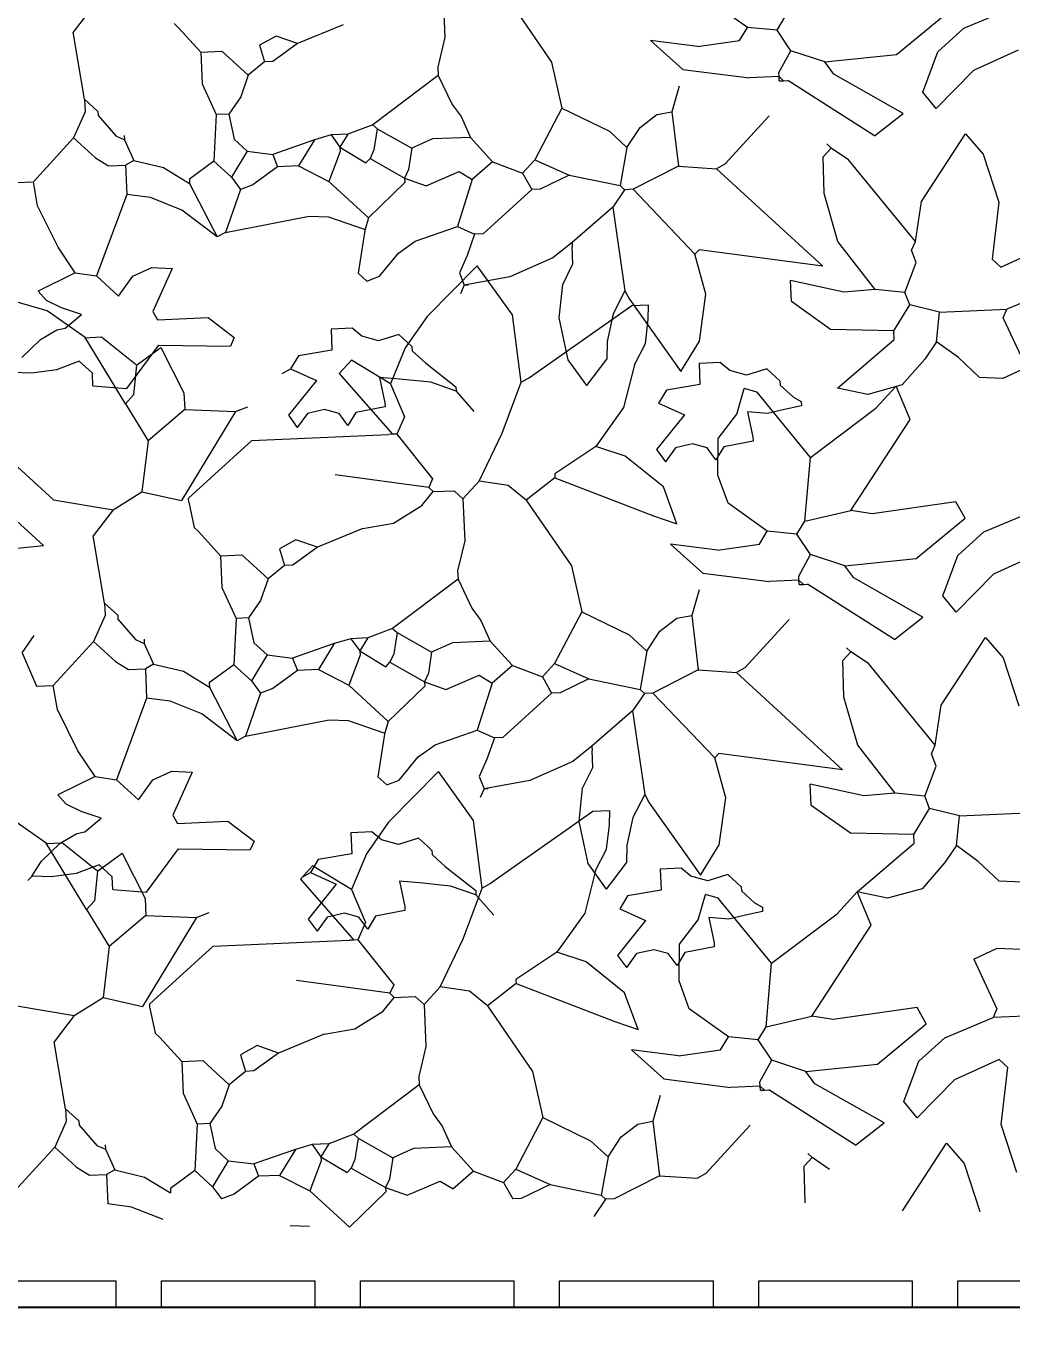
# Model space of a CAD drawing. Header units: centimetres. Extents: x 5667 to 17750, y 274 to 6203.
# Drawn here: x 13332.7 to 13407.2, y 1490.8 to 1589.5 of the extents above; entities that cross this region are included whole.
import ezdxf

# ---------------------------------------------------------------- set-up
doc = ezdxf.new("R2010")
doc.units = ezdxf.units.CM
doc.header["$MEASUREMENT"] = 0
doc.layers.get('0').update_dxf_attribs({"lineweight": 18})
for name, color, linetype, lineweight in [('A-FURN', 8, 'Continuous', 9), ('A-WALL-FULL', 7, 'Continuous', 20), ('G-ANNO-DIM', 3, 'Continuous', 9), ('G-HEDGE', 104, 'Continuous', 9)]:
    doc.layers.add(name, color=color, linetype=linetype, lineweight=lineweight)
doc.styles.add('ARIAL', font='arial.ttf')
doc.dimstyles.new('TICK_36', dxfattribs={"dimtxt": 10, "dimasz": 3.6, "dimexe": 1.8, "dimexo": 1.2, "dimgap": 1.8, "dimtad": 0, "dimdec": 0, "dimzin": 0, "dimdsep": 46, "dimtxsty": 'ARIAL', "dimblk": 'OBLIQUE', "dimcen": 1.8, "dimdle": 1.8, "dimclrd": 256, "dimclrt": 256, "dimadec": 0, "dimazin": 0, "dimtfac": 1, "dimtdec": 0, "dimtmove": 1, "dimatfit": 3, "dimldrblk": 'OPEN90', "dimfxl": 1, "dimtolj": 1, "dimtzin": 0, "dimarcsym": 0})

# ---------------------------------------------------------------- blocks, each defined once
blk = doc.blocks.new('_Oblique')
at = {"color": 0, "linetype": 'ByBlock', "lineweight": -2}
blk.add_line((-0.5, -0.5), (0.5, 0.5), dxfattribs=at)
blk = doc.blocks.new('*D104')
at = {"layer": 'Defpoints', "color": 0, "transparency": 16777216}
for p in [(13297.182, 1746.602), (13297.735, 1492.602), (13616.14, 1492.602)]:
    blk.add_point(p, dxfattribs=at)
at = {"layer": 'G-ANNO-DIM', "lineweight": -2, "transparency": 16777216}
for p, q in [((13616.14, 1748.402), (13616.14, 1632.514)), ((13616.14, 1490.802), (13616.14, 1606.69))]:
    blk.add_line(p, q, dxfattribs=at)
at = {"layer": 'G-ANNO-DIM', "color": 0, "lineweight": -2, "transparency": 16777216}
for p, q in [((13298.382, 1746.602), (13617.94, 1746.602)), ((13298.935, 1492.602), (13617.94, 1492.602))]:
    blk.add_line(p, q, dxfattribs=at)
at = {"layer": 'G-ANNO-DIM', "lineweight": -2, "transparency": 16777216, "xscale": 3.6, "yscale": 3.6, "zscale": 3.6}
for p, rotation in [((13616.14, 1746.602), 90), ((13616.14, 1492.602), 270)]:
    blk.add_blockref('_Oblique', p, dxfattribs=dict(at, rotation=rotation))
at = {"layer": 'G-ANNO-DIM', "transparency": 16777216, "insert": (13616.14, 1619.602), "char_height": 10, "attachment_point": 5, "rotation": 90, "style": 'ARIAL'}
blk.add_mtext('\\A1;254', dxfattribs=at)
blk = doc.blocks.new('_Open90')
at = {"color": 0, "linetype": 'ByBlock', "lineweight": -2}
for p, q in [((-0.5, 0.5), (0, 0)), ((0, 0), (-1, 0)), ((0, 0), (-0.5, -0.5))]:
    blk.add_line(p, q, dxfattribs=at)

msp = doc.modelspace()

# ---------------------------------------------------------------- linework, layer by layer
at = {"layer": 'A-FURN'}
for p, q in [((13327.852, 1494.602), (13339.488, 1494.602)), ((13339.488, 1492.602), (13339.488, 1494.602)), ((13342.911, 1492.602), (13342.911, 1494.602)), ((13342.911, 1494.602), (13354.546, 1494.602)), ((13354.546, 1492.602), (13354.546, 1494.602)), ((13357.969, 1492.602), (13357.969, 1494.602)), ((13357.969, 1494.602), (13369.605, 1494.602)), ((13369.605, 1492.602), (13369.605, 1494.602)), ((13373.028, 1492.602), (13373.028, 1494.602)), ((13373.028, 1494.602), (13384.664, 1494.602)), ((13384.664, 1492.602), (13384.664, 1494.602)), ((13388.087, 1492.602), (13388.087, 1494.602)), ((13388.087, 1494.602), (13399.722, 1494.602)), ((13399.722, 1492.602), (13399.722, 1494.602)), ((13403.145, 1492.602), (13403.145, 1494.602)), ((13403.145, 1494.602), (13414.781, 1494.602)), ((13327.852, 1492.602), (13339.488, 1492.602)), ((13342.911, 1492.602), (13354.546, 1492.602)), ((13357.969, 1492.602), (13369.605, 1492.602)), ((13373.028, 1492.602), (13384.664, 1492.602)), ((13388.087, 1492.602), (13399.722, 1492.602)), ((13403.145, 1492.602), (13414.781, 1492.602))]:
    msp.add_line(p, q, dxfattribs=at)
at = {"layer": 'A-WALL-FULL'}
msp.add_line((13652.735, 1492.602), (12632.735, 1492.602), dxfattribs=at)
at = {"layer": 'G-HEDGE'}
for p, q in [((13364.218, 1591.859), (13364.357, 1588.672)), ((13369.011, 1591.748), (13372.42, 1586.79)), ((13387.236, 1589.414), (13384.271, 1591.519)), ((13337.76, 1591.024), (13336.25, 1589.043)), ((13398.498, 1587.351), (13402.196, 1590.385)), ((13403.612, 1589.348), (13407.251, 1590.871)), ((13343.883, 1589.695), (13344.215, 1589.39)), ((13344.215, 1589.39), (13345.892, 1587.548)), ((13356.655, 1589.614), (13353.206, 1588.186)), ((13386.64, 1588.43), (13387.236, 1589.414)), ((13389.48, 1589.192), (13387.236, 1589.414)), ((13389.48, 1589.192), (13390.076, 1590.175)), ((13401.637, 1587.572), (13403.612, 1589.348)), ((13337.11, 1583.973), (13336.25, 1589.043)), ((13351.585, 1588.754), (13350.339, 1588.061)), ((13353.206, 1588.186), (13351.585, 1588.754)), ((13364.357, 1588.672), (13363.817, 1586.414)), ((13383.468, 1587.972), (13379.914, 1588.431)), ((13379.914, 1588.431), (13382.355, 1586.234)), ((13383.468, 1587.972), (13386.64, 1588.43)), ((13390.505, 1587.641), (13389.48, 1589.192)), ((13345.892, 1587.548), (13347.485, 1587.618)), ((13345.892, 1587.548), (13345.991, 1585.154)), ((13347.485, 1587.618), (13349.48, 1585.789)), ((13350.339, 1588.061), (13350.713, 1586.801)), ((13353.206, 1588.186), (13351.35, 1586.829)), ((13389.619, 1586.006), (13390.505, 1587.641)), ((13393.096, 1586.796), (13390.505, 1587.641)), ((13393.096, 1586.796), (13398.498, 1587.351)), ((13400.505, 1584.511), (13401.637, 1587.572)), ((13407.709, 1587.699), (13404.338, 1586.154)), ((13350.713, 1586.801), (13349.48, 1585.789)), ((13351.35, 1586.829), (13350.713, 1586.801)), ((13363.817, 1586.414), (13363.845, 1585.777)), ((13372.42, 1586.79), (13373.209, 1583.312)), ((13393.774, 1585.868), (13393.096, 1586.796)), ((13349.48, 1585.789), (13348.912, 1584.168)), ((13363.845, 1585.777), (13358.9, 1582.051)), ((13363.845, 1585.777), (13364.898, 1583.589)), ((13382.355, 1586.234), (13387.403, 1585.591)), ((13389.633, 1585.688), (13387.403, 1585.591)), ((13389.633, 1585.688), (13389.619, 1586.006)), ((13389.647, 1585.369), (13389.633, 1585.688)), ((13389.965, 1585.382), (13389.633, 1585.688)), ((13389.647, 1585.369), (13389.965, 1585.382)), ((13389.965, 1585.382), (13390.284, 1585.396)), ((13396.85, 1581.214), (13390.284, 1585.396)), ((13399.011, 1582.904), (13393.774, 1585.868)), ((13404.338, 1586.154), (13401.517, 1583.279)), ((13345.991, 1585.154), (13347.056, 1582.811)), ((13382.075, 1584.976), (13381.521, 1583.037)), ((13401.517, 1583.279), (13400.505, 1584.511)), ((13337.11, 1583.973), (13338.108, 1583.059)), ((13337.11, 1583.973), (13337.152, 1583.018)), ((13348.912, 1584.168), (13348.012, 1582.852)), ((13364.898, 1583.589), (13365.577, 1582.661)), ((13373.209, 1583.312), (13371.146, 1579.392)), ((13373.209, 1583.312), (13376.798, 1581.553)), ((13337.152, 1583.018), (13336.279, 1581.064)), ((13338.108, 1583.059), (13338.121, 1582.74)), ((13338.121, 1582.74), (13339.465, 1581.203)), ((13347.056, 1582.811), (13346.891, 1579.292)), ((13348.012, 1582.852), (13347.056, 1582.811)), ((13348.012, 1582.852), (13348.413, 1580.955)), ((13365.577, 1582.661), (13366.284, 1581.095)), ((13379.117, 1581.838), (13380.393, 1582.815)), ((13380.393, 1582.815), (13381.521, 1583.037)), ((13381.521, 1583.037), (13382.02, 1578.908)), ((13388.877, 1582.719), (13385.525, 1579.061)), ((13396.85, 1581.214), (13399.011, 1582.904)), ((13357.016, 1581.33), (13355.742, 1581.274)), ((13357.016, 1581.33), (13356.421, 1580.346)), ((13358.9, 1582.051), (13357.016, 1581.33)), ((13358.9, 1582.051), (13359.233, 1581.745)), ((13359.233, 1581.745), (13358.983, 1580.139)), ((13359.233, 1581.745), (13361.85, 1580.264)), ((13376.798, 1581.553), (13378.127, 1580.335)), ((13378.127, 1580.335), (13379.117, 1581.838)), ((13400.39, 1576.245), (13403.729, 1581.37)), ((13403.729, 1581.369), (13405.073, 1579.832)), ((13336.279, 1581.064), (13333.232, 1577.739)), ((13336.279, 1581.064), (13337.941, 1579.54)), ((13339.465, 1581.203), (13340.116, 1580.912)), ((13340.103, 1581.231), (13340.116, 1580.912)), ((13340.116, 1580.912), (13340.822, 1579.347)), ((13348.413, 1580.955), (13349.411, 1580.04)), ((13354.482, 1580.9), (13351.336, 1579.806)), ((13354.482, 1580.9), (13353.29, 1578.933)), ((13355.742, 1581.274), (13354.482, 1580.9)), ((13355.742, 1581.274), (13356.421, 1580.346)), ((13356.421, 1580.346), (13356.435, 1580.028)), ((13356.421, 1580.346), (13358.388, 1579.155)), ((13363.416, 1580.97), (13361.85, 1580.264)), ((13366.284, 1581.095), (13363.416, 1580.97)), ((13366.284, 1581.095), (13367.96, 1579.253)), ((13393.561, 1580.288), (13393.229, 1580.592)), ((13337.941, 1579.54), (13338.925, 1578.945)), ((13349.411, 1580.04), (13348.22, 1578.073)), ((13349.411, 1580.04), (13351.336, 1579.806)), ((13351.336, 1579.806), (13351.697, 1578.864)), ((13356.435, 1580.028), (13355.576, 1577.755)), ((13358.388, 1579.155), (13358.693, 1579.488)), ((13358.983, 1580.139), (13358.693, 1579.488)), ((13358.693, 1579.488), (13361.311, 1578.005)), ((13361.85, 1580.264), (13361.602, 1578.657)), ((13371.146, 1579.392), (13370.232, 1578.394)), ((13371.146, 1579.392), (13373.751, 1578.229)), ((13378.127, 1580.335), (13377.616, 1577.44)), ((13392.951, 1579.623), (13393.561, 1580.288)), ((13393.035, 1576.846), (13392.951, 1579.623)), ((13394.877, 1579.388), (13393.561, 1580.288)), ((13399.934, 1573.224), (13394.877, 1579.388)), ((13405.073, 1579.832), (13406.256, 1576.194)), ((13338.925, 1578.945), (13340.2, 1579)), ((13340.822, 1579.347), (13340.2, 1579)), ((13340.2, 1579), (13340.297, 1576.77)), ((13340.822, 1579.347), (13343.081, 1578.807)), ((13343.081, 1578.807), (13345.048, 1577.616)), ((13346.891, 1579.292), (13345.034, 1577.934)), ((13346.891, 1579.292), (13348.22, 1578.073)), ((13351.697, 1578.864), (13349.841, 1577.505)), ((13353.29, 1578.933), (13351.697, 1578.864)), ((13353.29, 1578.933), (13355.576, 1577.755)), ((13361.602, 1578.657), (13361.311, 1578.005)), ((13362.931, 1577.438), (13365.439, 1578.505)), ((13365.439, 1578.505), (13366.422, 1577.909)), ((13367.96, 1579.253), (13366.422, 1577.909)), ((13367.96, 1579.253), (13370.232, 1578.394)), ((13370.232, 1578.394), (13370.925, 1577.148)), ((13382.02, 1578.908), (13378.585, 1577.163)), ((13382.02, 1578.908), (13384.901, 1578.715)), ((13385.525, 1579.061), (13384.901, 1578.715)), ((13384.901, 1578.715), (13392.928, 1571.359)), ((13331.957, 1577.683), (13333.232, 1577.739)), ((13333.553, 1575.92), (13333.232, 1577.739)), ((13345.034, 1577.934), (13345.048, 1577.616)), ((13345.048, 1577.616), (13347.141, 1573.557)), ((13348.22, 1578.073), (13348.899, 1577.145)), ((13349.841, 1577.505), (13348.899, 1577.145)), ((13355.576, 1577.755), (13358.569, 1575.013)), ((13361.325, 1577.687), (13358.569, 1575.013)), ((13361.311, 1578.005), (13361.325, 1577.687)), ((13361.311, 1578.005), (13362.931, 1577.438)), ((13366.422, 1577.909), (13365.301, 1574.349)), ((13373.751, 1578.229), (13371.562, 1577.176)), ((13373.751, 1578.229), (13377.616, 1577.44)), ((13377.616, 1577.44), (13377.948, 1577.135)), ((13340.297, 1576.77), (13338.012, 1570.606)), ((13342.086, 1576.538), (13340.297, 1576.77)), ((13344.473, 1575.598), (13342.086, 1576.538)), ((13348.899, 1577.145), (13347.763, 1573.904)), ((13370.925, 1577.148), (13367.241, 1573.796)), ((13371.562, 1577.176), (13370.925, 1577.148)), ((13377.948, 1577.135), (13377.048, 1575.819)), ((13378.585, 1577.163), (13377.948, 1577.135)), ((13378.585, 1577.163), (13383.267, 1572.259)), ((13394.073, 1573.206), (13393.035, 1576.846)), ((13335.096, 1572.793), (13333.553, 1575.92)), ((13347.141, 1573.557), (13344.473, 1575.598)), ((13377.048, 1575.819), (13373.973, 1573.131)), ((13377.048, 1575.819), (13377.963, 1569.475)), ((13399.934, 1573.224), (13400.39, 1576.245)), ((13406.256, 1576.194), (13405.738, 1571.88)), ((13347.763, 1573.904), (13354.094, 1575.138)), ((13354.094, 1575.138), (13355.544, 1575.079)), ((13355.544, 1575.079), (13358.313, 1574.114)), ((13358.569, 1575.013), (13358.291, 1574.043)), ((13347.763, 1573.904), (13347.141, 1573.557)), ((13358.291, 1574.043), (13357.793, 1570.83)), ((13362.113, 1573.252), (13365.301, 1574.349)), ((13365.301, 1574.349), (13366.603, 1573.768)), ((13366.603, 1573.768), (13366.035, 1572.147)), ((13367.241, 1573.796), (13366.603, 1573.768)), ((13336.405, 1570.855), (13335.096, 1572.793)), ((13360.844, 1572.339), (13362.113, 1573.252)), ((13373.973, 1573.131), (13372.529, 1571.992)), ((13373.973, 1573.131), (13373.987, 1572.812)), ((13374.042, 1571.538), (13373.987, 1572.812)), ((13383.573, 1572.592), (13383.267, 1572.259)), ((13392.928, 1571.359), (13383.573, 1572.592)), ((13396.901, 1569.58), (13394.073, 1573.206)), ((13399.643, 1572.572), (13399.934, 1573.224)), ((13400.003, 1571.63), (13399.643, 1572.572)), ((13406.404, 1571.271), (13409.775, 1572.815)), ((13359.4, 1570.581), (13360.844, 1572.339)), ((13366.035, 1572.147), (13365.454, 1570.845)), ((13372.529, 1571.992), (13369.266, 1570.536)), ((13373.271, 1569.968), (13374.042, 1571.538)), ((13384.1, 1569.24), (13383.267, 1572.259)), ((13399.145, 1569.359), (13400.003, 1571.63)), ((13406.404, 1571.272), (13405.738, 1571.88)), ((13336.405, 1570.855), (13333.593, 1569.456)), ((13336.405, 1570.855), (13338.012, 1570.606)), ((13338.012, 1570.606), (13339.675, 1569.082)), ((13339.675, 1569.082), (13340.763, 1570.583)), ((13340.763, 1570.583), (13342.199, 1571.26)), ((13342.199, 1571.26), (13343.733, 1571.174)), ((13343.733, 1571.174), (13342.278, 1567.919)), ((13357.793, 1570.83), (13358.458, 1570.22)), ((13358.458, 1570.22), (13359.4, 1570.581)), ((13366.807, 1571.387), (13363.017, 1567.536)), ((13365.454, 1570.845), (13365.814, 1569.903)), ((13369.266, 1570.536), (13365.814, 1569.903)), ((13369.461, 1567.663), (13366.807, 1571.387)), ((13365.814, 1569.903), (13365.523, 1569.251)), ((13366.132, 1569.917), (13365.814, 1569.903)), ((13373, 1567.442), (13373.271, 1569.968)), ((13390.556, 1568.665), (13390.487, 1570.258)), ((13394.533, 1569.387), (13390.487, 1570.258)), ((13396.901, 1569.58), (13394.533, 1569.387)), ((13399.145, 1569.359), (13396.901, 1569.58)), ((13410.5, 1569.622), (13406.861, 1568.099)), ((13334.267, 1567.972), (13330.111, 1569.173)), ((13334.217, 1568.762), (13333.593, 1569.456)), ((13335.355, 1568.198), (13334.217, 1568.762)), ((13377.963, 1569.475), (13377.077, 1567.734)), ((13377.963, 1569.475), (13378.309, 1568.851)), ((13378.309, 1568.851), (13382.194, 1563.385)), ((13383.601, 1565.676), (13384.1, 1569.24)), ((13393.521, 1566.559), (13390.556, 1568.665)), ((13399.506, 1568.417), (13399.145, 1569.359)), ((13337.141, 1565.947), (13334.267, 1567.972)), ((13336.863, 1567.683), (13335.355, 1568.198)), ((13335.629, 1566.671), (13336.863, 1567.683)), ((13342.278, 1567.919), (13342.625, 1567.295)), ((13363.017, 1567.536), (13361.361, 1565.16)), ((13370.124, 1562.565), (13369.461, 1567.663)), ((13378.489, 1568.355), (13370.747, 1562.911)), ((13377.077, 1567.734), (13376.622, 1565.658)), ((13379.764, 1568.41), (13378.489, 1568.355)), ((13379.736, 1567.343), (13379.764, 1568.41)), ((13398.314, 1566.45), (13399.506, 1568.417)), ((13401.763, 1567.876), (13399.506, 1568.417)), ((13401.542, 1565.633), (13401.763, 1567.876)), ((13401.763, 1567.876), (13406.861, 1568.099)), ((13406.57, 1567.448), (13406.861, 1568.099)), ((13333.76, 1565.794), (13335.018, 1566.525)), ((13335.018, 1566.525), (13335.629, 1566.671)), ((13342.625, 1567.295), (13346.449, 1567.462)), ((13346.449, 1567.462), (13348.43, 1565.952)), ((13357.337, 1566.66), (13355.743, 1566.591)), ((13355.743, 1566.591), (13355.813, 1564.997)), ((13358.065, 1566.048), (13357.337, 1566.66)), ((13373.683, 1564.273), (13373, 1567.442)), ((13379.523, 1565.491), (13379.736, 1567.343)), ((13398.314, 1566.45), (13393.521, 1566.559)), ((13408.33, 1563.694), (13406.57, 1567.448)), ((13332.353, 1564.443), (13333.76, 1565.794)), ((13338.373, 1565.968), (13337.099, 1565.913)), ((13340.189, 1560.94), (13337.141, 1565.947)), ((13341.02, 1563.849), (13338.373, 1565.968)), ((13348.43, 1565.952), (13348.138, 1565.302)), ((13359.334, 1565.704), (13358.065, 1566.048)), ((13360.869, 1566.176), (13359.334, 1565.704)), ((13361.534, 1565.566), (13360.869, 1566.176)), ((13361.534, 1565.566), (13361.867, 1565.261)), ((13376.622, 1565.658), (13376.592, 1564.307)), ((13382.194, 1563.385), (13383.601, 1565.676)), ((13394.035, 1562.113), (13398.342, 1565.812)), ((13398.342, 1565.812), (13398.314, 1566.45)), ((13401.542, 1565.633), (13400.642, 1564.317)), ((13403.19, 1564.428), (13401.542, 1565.633)), ((13340.298, 1562.087), (13342.709, 1565.384)), ((13341.02, 1563.849), (13342.876, 1565.207)), ((13342.709, 1565.384), (13348.138, 1565.302)), ((13342.876, 1565.207), (13344.622, 1561.772)), ((13353.278, 1564.568), (13352.682, 1563.584)), ((13355.813, 1564.997), (13353.278, 1564.568)), ((13361.361, 1565.16), (13360.233, 1562.452)), ((13361.867, 1565.261), (13361.881, 1564.943)), ((13361.881, 1564.943), (13362.878, 1564.029)), ((13378.684, 1563.895), (13379.523, 1565.491)), ((13336.696, 1564.164), (13334.973, 1563.513)), ((13337.694, 1563.25), (13336.696, 1564.164)), ((13341.02, 1563.849), (13340.799, 1561.605)), ((13352.059, 1563.237), (13352.682, 1563.584)), ((13352.682, 1563.584), (13354.636, 1562.712)), ((13357.283, 1564.239), (13356.368, 1563.241)), ((13360.233, 1562.452), (13357.283, 1564.239)), ((13362.878, 1564.029), (13365.191, 1562.215)), ((13375.082, 1562.326), (13373.683, 1564.273)), ((13375.082, 1562.326), (13376.592, 1564.307)), ((13378.684, 1563.895), (13377.868, 1560.667)), ((13385.168, 1564.063), (13383.575, 1563.993)), ((13383.575, 1563.993), (13383.644, 1562.4)), ((13385.896, 1563.451), (13385.168, 1564.063)), ((13388.701, 1563.578), (13387.165, 1563.106)), ((13389.365, 1562.968), (13388.701, 1563.578)), ((13400.642, 1564.317), (13398.943, 1562.361)), ((13404.782, 1562.923), (13403.19, 1564.428)), ((13408.33, 1563.694), (13406.545, 1562.846)), ((13333.108, 1563.247), (13331.626, 1563.304)), ((13334.973, 1563.513), (13333.108, 1563.247)), ((13337.735, 1562.294), (13337.694, 1563.25)), ((13354.636, 1562.712), (13352.517, 1560.066)), ((13356.368, 1563.241), (13360.4, 1558.629)), ((13359.415, 1562.92), (13359.817, 1561.023)), ((13360.933, 1562.803), (13359.415, 1562.92)), ((13363.288, 1562.563), (13360.933, 1562.803)), ((13370.747, 1562.911), (13370.124, 1562.565)), ((13387.165, 1563.106), (13385.896, 1563.451)), ((13389.365, 1562.968), (13389.698, 1562.664)), ((13389.698, 1562.664), (13389.712, 1562.346)), ((13406.545, 1562.846), (13404.782, 1562.923)), ((13337.735, 1562.294), (13340.298, 1562.087)), ((13340.799, 1561.605), (13340.189, 1560.94)), ((13344.622, 1561.772), (13344.678, 1560.497)), ((13360.233, 1562.452), (13361.3, 1559.945)), ((13365.205, 1561.895), (13363.288, 1562.563)), ((13365.191, 1562.215), (13365.205, 1561.895)), ((13365.205, 1561.895), (13366.549, 1560.358)), ((13368.678, 1558.722), (13370.124, 1562.565)), ((13381.11, 1561.97), (13380.514, 1560.987)), ((13383.644, 1562.4), (13381.11, 1561.97)), ((13386.437, 1560.146), (13386.991, 1562.085)), ((13387.96, 1561.809), (13386.991, 1562.085)), ((13392.006, 1556.877), (13387.96, 1561.809)), ((13389.712, 1562.346), (13390.71, 1561.431)), ((13396.337, 1561.634), (13394.035, 1562.113)), ((13398.943, 1562.361), (13396.337, 1561.634)), ((13396.951, 1560.604), (13398.474, 1562.267)), ((13399.541, 1559.76), (13398.474, 1562.267)), ((13340.189, 1560.94), (13341.907, 1558.142)), ((13348.515, 1560.345), (13349.457, 1560.706)), ((13359.83, 1560.703), (13357.614, 1560.288)), ((13359.817, 1561.023), (13359.83, 1560.703)), ((13377.868, 1560.667), (13375.763, 1557.702)), ((13380.514, 1560.987), (13382.467, 1560.114)), ((13391.325, 1560.793), (13390.029, 1560.51)), ((13390.71, 1561.431), (13391.311, 1561.112)), ((13391.311, 1561.112), (13391.325, 1560.793)), ((13392.006, 1556.877), (13396.951, 1560.604)), ((13344.678, 1560.497), (13341.907, 1558.142)), ((13348.515, 1560.345), (13344.436, 1553.611)), ((13344.678, 1560.497), (13348.515, 1560.345)), ((13352.517, 1560.066), (13353.195, 1559.138)), ((13353.957, 1560.214), (13353.195, 1559.138)), ((13355.253, 1560.499), (13353.957, 1560.214)), ((13356.356, 1560.204), (13355.253, 1560.499)), ((13357.019, 1559.304), (13356.356, 1560.204)), ((13357.614, 1560.288), (13357.019, 1559.304)), ((13361.3, 1559.945), (13360.718, 1558.643)), ((13382.467, 1560.114), (13380.348, 1557.468)), ((13385.025, 1558.315), (13386.437, 1560.146)), ((13387.246, 1560.323), (13387.648, 1558.425)), ((13388.764, 1560.205), (13387.246, 1560.323)), ((13390.029, 1560.51), (13388.764, 1560.205)), ((13395.054, 1552.861), (13399.541, 1559.76)), ((13360.4, 1558.629), (13360.082, 1558.615)), ((13360.718, 1558.643), (13360.4, 1558.629)), ((13360.718, 1558.643), (13363.42, 1555.249)), ((13366.939, 1555.083), (13368.678, 1558.722)), ((13341.907, 1558.142), (13341.437, 1554.29)), ((13344.969, 1553.807), (13349.759, 1558.165)), ((13349.759, 1558.165), (13360.082, 1558.615)), ((13375.763, 1557.702), (13372.66, 1555.652)), ((13377.989, 1556.979), (13375.763, 1557.702)), ((13383.084, 1557.901), (13381.788, 1557.616)), ((13384.188, 1557.606), (13383.084, 1557.901)), ((13385.446, 1557.69), (13384.85, 1556.707)), ((13384.999, 1555.55), (13385.025, 1558.315)), ((13387.662, 1558.106), (13385.446, 1557.69)), ((13387.648, 1558.425), (13387.662, 1558.106)), ((13331.435, 1556.727), (13334.76, 1553.68)), ((13380.876, 1554.647), (13377.989, 1556.979)), ((13380.348, 1557.468), (13381.027, 1556.54)), ((13381.788, 1557.616), (13381.027, 1556.54)), ((13384.85, 1556.707), (13384.188, 1557.606)), ((13391.578, 1552.07), (13392.006, 1556.877)), ((13363.13, 1554.598), (13356.064, 1555.567)), ((13363.42, 1555.249), (13363.13, 1554.598)), ((13366.939, 1555.083), (13365.72, 1553.754)), ((13369.145, 1554.75), (13366.939, 1555.083)), ((13370.513, 1553.643), (13369.145, 1554.75)), ((13372.674, 1555.334), (13370.513, 1553.643)), ((13372.66, 1555.652), (13372.674, 1555.334)), ((13372.674, 1555.334), (13380.14, 1552.467)), ((13385.773, 1553.414), (13384.999, 1555.55)), ((13333.989, 1550.215), (13329.999, 1553.851)), ((13339.262, 1552.919), (13341.437, 1554.29)), ((13341.437, 1554.29), (13344.436, 1553.611)), ((13344.983, 1553.487), (13344.969, 1553.807)), ((13362.614, 1553.237), (13363.462, 1554.293)), ((13363.13, 1554.598), (13363.462, 1554.293)), ((13363.462, 1554.293), (13365.055, 1554.363)), ((13365.055, 1554.363), (13365.72, 1553.754)), ((13365.72, 1553.754), (13365.859, 1550.567)), ((13381.897, 1551.852), (13380.876, 1554.647)), ((13334.76, 1553.68), (13339.262, 1552.919)), ((13339.262, 1552.919), (13337.752, 1550.938)), ((13344.983, 1553.487), (13345.385, 1551.59)), ((13360.473, 1551.915), (13362.614, 1553.237)), ((13370.513, 1553.643), (13373.922, 1548.684)), ((13388.738, 1551.309), (13385.773, 1553.414)), ((13391.578, 1552.07), (13395.054, 1552.861)), ((13396.661, 1552.612), (13395.054, 1552.861)), ((13403.006, 1553.526), (13396.661, 1552.612)), ((13403.698, 1552.28), (13403.006, 1553.526)), ((13405.114, 1551.243), (13408.753, 1552.766)), ((13358.157, 1551.509), (13360.473, 1551.915)), ((13380.14, 1552.467), (13381.897, 1551.852)), ((13390.982, 1551.087), (13391.578, 1552.07)), ((13400, 1549.246), (13403.698, 1552.28)), ((13338.612, 1545.868), (13337.752, 1550.938)), ((13345.385, 1551.59), (13345.717, 1551.285)), ((13345.717, 1551.285), (13347.394, 1549.443)), ((13358.157, 1551.509), (13354.708, 1550.081)), ((13388.142, 1550.325), (13388.738, 1551.309)), ((13390.982, 1551.087), (13388.738, 1551.309)), ((13392.007, 1549.536), (13390.982, 1551.087)), ((13403.139, 1549.467), (13405.114, 1551.243)), ((13326.618, 1549.485), (13333.989, 1550.215)), ((13353.087, 1550.649), (13351.841, 1549.956)), ((13351.841, 1549.956), (13352.215, 1548.696)), ((13354.708, 1550.081), (13352.852, 1548.723)), ((13354.708, 1550.081), (13353.087, 1550.649)), ((13365.859, 1550.567), (13365.319, 1548.309)), ((13384.97, 1549.867), (13381.416, 1550.326)), ((13381.416, 1550.326), (13383.857, 1548.129)), ((13384.97, 1549.867), (13388.142, 1550.325)), ((13347.394, 1549.443), (13348.987, 1549.513)), ((13347.394, 1549.443), (13347.493, 1547.049)), ((13348.987, 1549.513), (13350.982, 1547.684)), ((13391.121, 1547.901), (13392.007, 1549.536)), ((13394.598, 1548.691), (13392.007, 1549.536)), ((13394.598, 1548.691), (13400, 1549.246)), ((13402.007, 1546.406), (13403.139, 1549.467)), ((13409.211, 1549.594), (13405.84, 1548.049)), ((13352.215, 1548.696), (13350.982, 1547.684)), ((13352.852, 1548.723), (13352.215, 1548.696)), ((13365.319, 1548.309), (13365.347, 1547.672)), ((13373.922, 1548.684), (13374.711, 1545.207)), ((13383.857, 1548.129), (13388.905, 1547.485)), ((13391.135, 1547.583), (13391.121, 1547.901)), ((13395.276, 1547.763), (13394.598, 1548.691)), ((13405.84, 1548.049), (13403.019, 1545.174)), ((13347.493, 1547.049), (13348.558, 1544.706)), ((13350.982, 1547.684), (13350.414, 1546.063)), ((13365.347, 1547.672), (13360.402, 1543.946)), ((13365.347, 1547.672), (13366.4, 1545.484)), ((13383.577, 1546.871), (13383.023, 1544.932)), ((13391.135, 1547.583), (13388.905, 1547.485)), ((13391.148, 1547.263), (13391.135, 1547.583)), ((13391.467, 1547.277), (13391.135, 1547.583)), ((13391.148, 1547.263), (13391.467, 1547.277)), ((13391.467, 1547.277), (13391.786, 1547.291)), ((13398.352, 1543.109), (13391.786, 1547.291)), ((13400.513, 1544.799), (13395.276, 1547.763)), ((13338.612, 1545.868), (13339.609, 1544.954)), ((13338.612, 1545.868), (13338.654, 1544.913)), ((13350.414, 1546.063), (13349.514, 1544.747)), ((13403.019, 1545.174), (13402.007, 1546.406)), ((13338.654, 1544.913), (13337.781, 1542.959)), ((13339.609, 1544.954), (13339.623, 1544.635)), ((13366.4, 1545.484), (13367.078, 1544.556)), ((13374.711, 1545.207), (13372.648, 1541.287)), ((13374.711, 1545.207), (13378.299, 1543.448)), ((13381.895, 1544.71), (13383.023, 1544.932)), ((13383.023, 1544.932), (13383.522, 1540.803)), ((13339.623, 1544.635), (13340.967, 1543.098)), ((13348.558, 1544.706), (13348.392, 1541.187)), ((13349.514, 1544.747), (13348.558, 1544.706)), ((13349.514, 1544.747), (13349.915, 1542.85)), ((13360.402, 1543.946), (13358.518, 1543.225)), ((13360.402, 1543.946), (13360.735, 1543.64)), ((13367.078, 1544.556), (13367.785, 1542.99)), ((13380.619, 1543.733), (13381.895, 1544.71)), ((13390.379, 1544.614), (13387.027, 1540.956)), ((13398.352, 1543.109), (13400.513, 1544.799)), ((13332.392, 1542.086), (13333.293, 1543.401)), ((13337.781, 1542.959), (13334.733, 1539.634)), ((13337.781, 1542.959), (13339.443, 1541.435)), ((13340.967, 1543.098), (13341.618, 1542.807)), ((13341.604, 1543.126), (13341.618, 1542.807)), ((13349.915, 1542.85), (13350.913, 1541.935)), ((13357.244, 1543.169), (13355.983, 1542.795)), ((13358.518, 1543.225), (13357.244, 1543.169)), ((13357.244, 1543.169), (13357.923, 1542.241)), ((13358.518, 1543.225), (13357.923, 1542.241)), ((13360.735, 1543.64), (13360.485, 1542.034)), ((13360.735, 1543.64), (13363.352, 1542.159)), ((13364.918, 1542.865), (13363.352, 1542.159)), ((13367.785, 1542.99), (13364.918, 1542.865)), ((13367.785, 1542.99), (13369.462, 1541.148)), ((13378.299, 1543.448), (13379.629, 1542.23)), ((13379.629, 1542.23), (13380.619, 1543.733)), ((13401.892, 1538.14), (13405.23, 1543.264)), ((13405.231, 1543.264), (13406.575, 1541.727)), ((13332.392, 1542.086), (13333.459, 1539.578)), ((13341.618, 1542.807), (13342.324, 1541.242)), ((13350.913, 1541.935), (13349.722, 1539.968)), ((13350.913, 1541.935), (13352.838, 1541.701)), ((13355.983, 1542.795), (13352.838, 1541.701)), ((13355.983, 1542.795), (13354.792, 1540.828)), ((13357.937, 1541.923), (13357.078, 1539.65)), ((13357.923, 1542.241), (13357.937, 1541.923)), ((13357.923, 1542.241), (13359.89, 1541.05)), ((13360.485, 1542.034), (13360.194, 1541.382)), ((13363.352, 1542.159), (13363.104, 1540.552)), ((13379.629, 1542.23), (13379.118, 1539.335)), ((13394.453, 1541.518), (13395.063, 1542.183)), ((13395.063, 1542.183), (13394.731, 1542.487)), ((13396.379, 1541.283), (13395.063, 1542.183)), ((13339.443, 1541.435), (13340.427, 1540.84)), ((13340.427, 1540.84), (13341.702, 1540.895)), ((13342.324, 1541.242), (13341.702, 1540.895)), ((13341.702, 1540.895), (13341.799, 1538.665)), ((13342.324, 1541.242), (13344.583, 1540.702)), ((13348.392, 1541.187), (13346.536, 1539.829)), ((13348.392, 1541.187), (13349.722, 1539.968)), ((13352.838, 1541.701), (13353.199, 1540.759)), ((13359.89, 1541.05), (13360.194, 1541.382)), ((13360.194, 1541.382), (13362.813, 1539.9)), ((13369.462, 1541.148), (13367.924, 1539.804)), ((13369.462, 1541.148), (13371.734, 1540.289)), ((13372.648, 1541.287), (13371.734, 1540.289)), ((13372.648, 1541.287), (13375.253, 1540.124)), ((13387.027, 1540.956), (13386.403, 1540.61)), ((13394.537, 1538.741), (13394.453, 1541.518)), ((13401.436, 1535.119), (13396.379, 1541.283)), ((13406.575, 1541.727), (13407.758, 1538.089)), ((13344.583, 1540.702), (13346.55, 1539.511)), ((13349.722, 1539.968), (13350.401, 1539.04)), ((13353.199, 1540.759), (13351.343, 1539.4)), ((13354.792, 1540.828), (13353.199, 1540.759)), ((13354.792, 1540.828), (13357.078, 1539.65)), ((13363.104, 1540.552), (13362.813, 1539.9)), ((13362.813, 1539.9), (13362.827, 1539.582)), ((13362.813, 1539.9), (13364.433, 1539.333)), ((13364.433, 1539.333), (13366.941, 1540.4)), ((13366.941, 1540.4), (13367.924, 1539.804)), ((13371.734, 1540.289), (13372.427, 1539.043)), ((13375.253, 1540.124), (13373.063, 1539.071)), ((13375.253, 1540.124), (13379.118, 1539.335)), ((13383.522, 1540.803), (13380.087, 1539.058)), ((13383.522, 1540.803), (13386.403, 1540.61)), ((13386.403, 1540.61), (13394.43, 1533.253)), ((13333.459, 1539.578), (13334.733, 1539.634)), ((13335.055, 1537.815), (13334.733, 1539.634)), ((13346.536, 1539.829), (13346.55, 1539.511)), ((13346.55, 1539.511), (13348.642, 1535.452)), ((13350.401, 1539.04), (13349.265, 1535.799)), ((13351.343, 1539.4), (13350.401, 1539.04)), ((13357.078, 1539.65), (13360.071, 1536.908)), ((13362.827, 1539.582), (13360.071, 1536.908)), ((13367.924, 1539.804), (13366.803, 1536.244)), ((13372.427, 1539.043), (13368.742, 1535.69)), ((13373.063, 1539.071), (13372.427, 1539.043)), ((13379.45, 1539.03), (13378.549, 1537.713)), ((13379.118, 1539.335), (13379.45, 1539.03)), ((13380.087, 1539.058), (13379.45, 1539.03)), ((13380.087, 1539.058), (13384.769, 1534.154)), ((13341.799, 1538.665), (13339.514, 1532.501)), ((13343.588, 1538.433), (13341.799, 1538.665)), ((13345.974, 1537.493), (13343.588, 1538.433)), ((13395.575, 1535.101), (13394.537, 1538.741)), ((13401.436, 1535.119), (13401.892, 1538.14)), ((13336.598, 1534.688), (13335.055, 1537.815)), ((13348.642, 1535.452), (13345.974, 1537.493)), ((13349.265, 1535.799), (13355.596, 1537.033)), ((13355.596, 1537.033), (13357.046, 1536.974)), ((13357.046, 1536.974), (13359.815, 1536.009)), ((13360.071, 1536.908), (13359.793, 1535.938)), ((13378.549, 1537.713), (13375.475, 1535.026)), ((13378.549, 1537.713), (13379.465, 1531.37)), ((13359.793, 1535.938), (13359.295, 1532.725)), ((13363.615, 1535.147), (13366.803, 1536.244)), ((13366.803, 1536.244), (13368.105, 1535.663)), ((13349.265, 1535.799), (13348.642, 1535.452)), ((13362.346, 1534.234), (13363.615, 1535.147)), ((13368.105, 1535.663), (13367.537, 1534.042)), ((13368.742, 1535.69), (13368.105, 1535.663)), ((13375.475, 1535.026), (13374.031, 1533.887)), ((13375.475, 1535.026), (13375.489, 1534.707)), ((13398.402, 1531.475), (13395.575, 1535.101)), ((13401.145, 1534.467), (13401.436, 1535.119)), ((13337.906, 1532.75), (13336.598, 1534.688)), ((13360.902, 1532.476), (13362.346, 1534.234)), ((13367.537, 1534.042), (13366.956, 1532.74)), ((13375.544, 1533.433), (13375.489, 1534.707)), ((13385.075, 1534.487), (13384.769, 1534.154)), ((13385.602, 1531.135), (13384.769, 1534.154)), ((13394.43, 1533.253), (13385.075, 1534.487)), ((13401.505, 1533.525), (13401.145, 1534.467)), ((13342.265, 1532.478), (13343.701, 1533.155)), ((13343.701, 1533.155), (13345.235, 1533.069)), ((13345.235, 1533.069), (13343.78, 1529.814)), ((13363.869, 1533.128), (13360.079, 1529.277)), ((13366.523, 1529.405), (13363.869, 1533.128)), ((13374.031, 1533.887), (13370.768, 1532.431)), ((13374.773, 1531.863), (13375.544, 1533.433)), ((13400.647, 1531.254), (13401.505, 1533.525)), ((13337.906, 1532.75), (13335.095, 1531.351)), ((13337.906, 1532.75), (13339.514, 1532.501)), ((13339.514, 1532.501), (13341.176, 1530.977)), ((13341.176, 1530.977), (13342.265, 1532.478)), ((13359.295, 1532.725), (13359.96, 1532.115)), ((13359.96, 1532.115), (13360.902, 1532.476)), ((13366.956, 1532.74), (13367.316, 1531.798)), ((13370.768, 1532.431), (13367.316, 1531.798)), ((13392.058, 1530.56), (13391.989, 1532.153)), ((13396.035, 1531.282), (13391.989, 1532.153)), ((13335.718, 1530.657), (13335.095, 1531.351)), ((13367.316, 1531.798), (13367.025, 1531.146)), ((13367.634, 1531.812), (13367.316, 1531.798)), ((13374.502, 1529.337), (13374.773, 1531.863)), ((13379.465, 1531.37), (13378.579, 1529.629)), ((13379.465, 1531.37), (13379.811, 1530.746)), ((13385.103, 1527.571), (13385.602, 1531.135)), ((13398.403, 1531.475), (13396.035, 1531.282)), ((13400.647, 1531.254), (13398.403, 1531.475)), ((13401.008, 1530.312), (13400.647, 1531.254)), ((13336.857, 1530.093), (13335.718, 1530.657)), ((13338.365, 1529.578), (13336.857, 1530.093)), ((13375.552, 1530.096), (13367.81, 1524.652)), ((13376.827, 1530.152), (13375.552, 1530.096)), ((13376.798, 1529.085), (13376.827, 1530.152)), ((13379.811, 1530.746), (13383.696, 1525.28)), ((13395.023, 1528.454), (13392.058, 1530.56)), ((13399.816, 1528.344), (13401.008, 1530.312)), ((13403.265, 1529.771), (13401.008, 1530.312)), ((13334.203, 1527.688), (13331.33, 1529.713)), ((13337.131, 1528.566), (13338.365, 1529.578)), ((13343.78, 1529.814), (13344.127, 1529.19)), ((13344.127, 1529.19), (13347.951, 1529.357)), ((13347.951, 1529.357), (13349.932, 1527.847)), ((13360.079, 1529.277), (13358.424, 1526.901)), ((13367.186, 1524.306), (13366.523, 1529.405)), ((13375.185, 1526.168), (13374.502, 1529.337)), ((13376.586, 1527.233), (13376.798, 1529.085)), ((13378.579, 1529.629), (13378.124, 1527.553)), ((13403.044, 1527.528), (13403.265, 1529.771)), ((13403.265, 1529.771), (13408.363, 1529.994)), ((13335.262, 1527.689), (13336.52, 1528.42)), ((13336.52, 1528.42), (13337.131, 1528.566)), ((13358.838, 1528.555), (13357.245, 1528.486)), ((13357.245, 1528.486), (13357.315, 1526.892)), ((13359.567, 1527.943), (13358.838, 1528.555)), ((13362.371, 1528.071), (13360.836, 1527.599)), ((13363.036, 1527.461), (13362.371, 1528.071)), ((13399.816, 1528.344), (13395.023, 1528.454)), ((13399.844, 1527.707), (13399.816, 1528.344)), ((13333.855, 1526.338), (13335.262, 1527.689)), ((13335.436, 1527.71), (13334.162, 1527.654)), ((13337.251, 1522.681), (13334.203, 1527.688)), ((13338.082, 1525.59), (13335.436, 1527.71)), ((13341.8, 1523.982), (13344.211, 1527.279)), ((13344.211, 1527.279), (13349.64, 1527.197)), ((13349.932, 1527.847), (13349.64, 1527.197)), ((13360.836, 1527.599), (13359.567, 1527.943)), ((13363.036, 1527.461), (13363.369, 1527.156)), ((13363.369, 1527.156), (13363.383, 1526.838)), ((13375.747, 1525.637), (13376.586, 1527.233)), ((13378.124, 1527.553), (13378.094, 1526.202)), ((13383.696, 1525.28), (13385.103, 1527.571)), ((13395.537, 1524.008), (13399.844, 1527.707)), ((13403.044, 1527.528), (13402.144, 1526.212)), ((13404.692, 1526.323), (13403.044, 1527.528)), ((13333.128, 1525.199), (13333.855, 1526.338)), ((13338.198, 1526.059), (13336.475, 1525.408)), ((13338.082, 1525.59), (13339.938, 1526.948)), ((13339.196, 1525.145), (13338.198, 1526.059)), ((13339.938, 1526.948), (13341.684, 1523.513)), ((13354.78, 1526.463), (13354.184, 1525.479)), ((13357.315, 1526.892), (13354.78, 1526.463)), ((13358.424, 1526.901), (13357.296, 1524.193)), ((13363.383, 1526.838), (13364.38, 1525.924)), ((13376.584, 1524.221), (13375.185, 1526.168)), ((13376.584, 1524.221), (13378.094, 1526.202)), ((13402.144, 1526.212), (13400.445, 1524.256)), ((13406.284, 1524.818), (13404.692, 1526.323)), ((13333.129, 1525.199), (13332.824, 1524.867)), ((13334.61, 1525.142), (13333.128, 1525.199)), ((13336.475, 1525.408), (13334.61, 1525.142)), ((13338.082, 1525.59), (13337.861, 1523.346)), ((13339.237, 1524.189), (13339.196, 1525.145)), ((13354.345, 1525.98), (13353.431, 1524.983)), ((13353.561, 1525.132), (13354.184, 1525.479)), ((13354.184, 1525.479), (13356.138, 1524.607)), ((13357.296, 1524.193), (13354.345, 1525.98)), ((13364.38, 1525.924), (13366.693, 1524.11)), ((13375.747, 1525.637), (13374.93, 1522.408)), ((13382.23, 1525.804), (13380.637, 1525.734)), ((13380.637, 1525.734), (13380.707, 1524.141)), ((13382.958, 1525.192), (13382.23, 1525.804)), ((13384.228, 1524.847), (13382.958, 1525.192)), ((13385.763, 1525.319), (13384.228, 1524.847)), ((13386.428, 1524.709), (13385.763, 1525.319)), ((13339.237, 1524.189), (13341.8, 1523.982)), ((13353.431, 1524.983), (13357.463, 1520.37)), ((13356.138, 1524.607), (13354.019, 1521.961)), ((13357.296, 1524.193), (13358.363, 1521.686)), ((13360.917, 1524.815), (13361.318, 1522.918)), ((13362.435, 1524.698), (13360.917, 1524.815)), ((13364.79, 1524.458), (13362.435, 1524.698)), ((13366.707, 1523.79), (13364.79, 1524.458)), ((13365.741, 1520.464), (13367.186, 1524.306)), ((13366.693, 1524.11), (13366.707, 1523.79)), ((13367.81, 1524.652), (13367.186, 1524.306)), ((13380.707, 1524.141), (13378.172, 1523.712)), ((13386.428, 1524.709), (13386.761, 1524.405)), ((13386.761, 1524.405), (13386.775, 1524.087)), ((13386.775, 1524.087), (13387.772, 1523.173)), ((13400.445, 1524.256), (13397.839, 1523.528)), ((13408.047, 1524.741), (13406.284, 1524.818)), ((13337.861, 1523.346), (13337.251, 1522.681)), ((13341.684, 1523.513), (13341.74, 1522.239)), ((13366.707, 1523.79), (13368.051, 1522.253)), ((13378.172, 1523.712), (13377.576, 1522.728)), ((13383.5, 1521.887), (13384.053, 1523.827)), ((13385.023, 1523.55), (13384.053, 1523.827)), ((13389.068, 1518.618), (13385.023, 1523.55)), ((13387.772, 1523.173), (13388.373, 1522.854)), ((13394.014, 1522.346), (13395.537, 1524.008)), ((13396.604, 1521.501), (13395.537, 1524.008)), ((13397.839, 1523.528), (13395.537, 1524.008)), ((13337.251, 1522.681), (13338.97, 1519.883)), ((13341.74, 1522.239), (13338.97, 1519.883)), ((13341.74, 1522.239), (13345.577, 1522.086)), ((13345.577, 1522.086), (13346.519, 1522.447)), ((13355.458, 1522.109), (13354.697, 1521.032)), ((13356.755, 1522.394), (13355.458, 1522.109)), ((13357.858, 1522.099), (13356.755, 1522.394)), ((13359.116, 1522.183), (13358.52, 1521.199)), ((13361.332, 1522.598), (13359.116, 1522.183)), ((13361.318, 1522.918), (13361.332, 1522.598)), ((13374.93, 1522.408), (13372.825, 1519.444)), ((13377.576, 1522.728), (13379.53, 1521.856)), ((13387.092, 1522.251), (13385.827, 1521.947)), ((13388.387, 1522.534), (13387.092, 1522.251)), ((13388.373, 1522.854), (13388.387, 1522.534)), ((13389.068, 1518.618), (13394.014, 1522.346)), ((13345.577, 1522.086), (13341.498, 1515.353)), ((13354.019, 1521.961), (13354.697, 1521.032)), ((13358.363, 1521.686), (13357.781, 1520.384)), ((13358.52, 1521.199), (13357.858, 1522.099)), ((13379.53, 1521.856), (13377.411, 1519.209)), ((13382.087, 1520.056), (13383.5, 1521.887)), ((13384.309, 1522.064), (13384.71, 1520.166)), ((13385.827, 1521.947), (13384.309, 1522.064)), ((13392.116, 1514.602), (13396.604, 1521.501)), ((13346.821, 1519.906), (13357.144, 1520.356)), ((13357.463, 1520.37), (13357.144, 1520.356)), ((13357.781, 1520.384), (13357.463, 1520.37)), ((13357.781, 1520.384), (13360.483, 1516.99)), ((13364.002, 1516.825), (13365.741, 1520.464)), ((13384.71, 1520.166), (13384.724, 1519.847)), ((13338.97, 1519.883), (13338.499, 1516.032)), ((13342.032, 1515.548), (13346.821, 1519.906)), ((13372.825, 1519.444), (13369.723, 1517.393)), ((13375.051, 1518.72), (13372.825, 1519.444)), ((13377.411, 1519.209), (13378.089, 1518.281)), ((13378.85, 1519.357), (13378.089, 1518.281)), ((13380.147, 1519.642), (13378.85, 1519.357)), ((13381.25, 1519.348), (13380.147, 1519.642)), ((13381.912, 1518.448), (13381.25, 1519.348)), ((13382.508, 1519.431), (13381.912, 1518.448)), ((13382.061, 1517.291), (13382.087, 1520.056)), ((13384.724, 1519.847), (13382.508, 1519.431)), ((13404.346, 1518.912), (13406.132, 1519.76)), ((13406.132, 1519.76), (13407.894, 1519.683)), ((13377.938, 1516.389), (13375.051, 1518.72)), ((13388.64, 1513.812), (13389.068, 1518.618)), ((13404.346, 1518.912), (13406.106, 1515.158)), ((13360.192, 1516.34), (13353.127, 1517.308)), ((13369.723, 1517.393), (13369.737, 1517.075)), ((13382.836, 1515.155), (13382.061, 1517.291)), ((13360.483, 1516.99), (13360.192, 1516.34)), ((13360.192, 1516.34), (13360.524, 1516.034)), ((13364.002, 1516.825), (13362.782, 1515.495)), ((13366.207, 1516.491), (13364.002, 1516.825)), ((13367.575, 1515.384), (13366.207, 1516.491)), ((13369.737, 1517.075), (13367.575, 1515.384)), ((13369.737, 1517.075), (13377.203, 1514.208)), ((13378.96, 1513.593), (13377.938, 1516.389)), ((13331.822, 1515.422), (13336.325, 1514.66)), ((13336.325, 1514.66), (13338.499, 1516.032)), ((13338.499, 1516.032), (13341.498, 1515.353)), ((13342.046, 1515.229), (13342.032, 1515.548)), ((13342.046, 1515.229), (13342.447, 1513.331)), ((13359.677, 1514.978), (13360.524, 1516.034)), ((13360.524, 1516.034), (13362.118, 1516.104)), ((13362.118, 1516.104), (13362.782, 1515.495)), ((13362.782, 1515.495), (13362.921, 1512.308)), ((13367.575, 1515.384), (13370.984, 1510.426)), ((13400.068, 1515.267), (13393.723, 1514.353)), ((13400.76, 1514.021), (13400.068, 1515.267)), ((13336.325, 1514.66), (13334.815, 1512.679)), ((13357.536, 1513.656), (13359.677, 1514.978)), ((13377.203, 1514.208), (13378.96, 1513.593)), ((13385.8, 1513.05), (13382.836, 1515.155)), ((13388.64, 1513.812), (13392.116, 1514.602)), ((13393.723, 1514.353), (13392.116, 1514.602)), ((13402.176, 1512.984), (13405.816, 1514.507)), ((13406.106, 1515.158), (13405.816, 1514.507)), ((13410.913, 1514.73), (13405.816, 1514.507)), ((13342.447, 1513.331), (13342.779, 1513.026)), ((13355.219, 1513.25), (13351.77, 1511.822)), ((13355.219, 1513.25), (13357.536, 1513.656)), ((13388.044, 1512.828), (13388.64, 1513.812)), ((13397.062, 1510.987), (13400.76, 1514.021)), ((13335.674, 1507.61), (13334.815, 1512.679)), ((13342.779, 1513.026), (13344.456, 1511.184)), ((13350.149, 1512.39), (13348.903, 1511.697)), ((13351.77, 1511.822), (13350.149, 1512.39)), ((13362.921, 1512.308), (13362.382, 1510.051)), ((13385.204, 1512.066), (13385.8, 1513.05)), ((13388.044, 1512.828), (13385.8, 1513.05)), ((13389.069, 1511.277), (13388.044, 1512.828)), ((13400.202, 1511.209), (13402.176, 1512.984)), ((13344.456, 1511.184), (13346.049, 1511.254)), ((13346.049, 1511.254), (13348.044, 1509.426)), ((13348.903, 1511.697), (13349.277, 1510.437)), ((13351.77, 1511.822), (13349.914, 1510.465)), ((13382.033, 1511.608), (13378.478, 1512.067)), ((13378.478, 1512.067), (13380.919, 1509.87)), ((13382.033, 1511.608), (13385.204, 1512.066)), ((13388.183, 1509.642), (13389.069, 1511.277)), ((13391.66, 1510.433), (13389.069, 1511.277)), ((13406.273, 1511.335), (13402.902, 1509.791)), ((13406.273, 1511.334), (13406.938, 1510.726)), ((13344.456, 1511.184), (13344.555, 1508.79)), ((13349.277, 1510.437), (13348.044, 1509.426)), ((13349.914, 1510.465), (13349.277, 1510.437)), ((13370.984, 1510.426), (13371.773, 1506.948)), ((13391.66, 1510.433), (13397.062, 1510.987)), ((13392.338, 1509.504), (13391.66, 1510.433)), ((13399.07, 1508.148), (13400.202, 1511.209)), ((13406.421, 1506.412), (13406.938, 1510.726)), ((13348.044, 1509.426), (13347.476, 1507.804)), ((13362.41, 1509.413), (13357.464, 1505.687)), ((13362.382, 1510.051), (13362.41, 1509.413)), ((13362.41, 1509.413), (13363.463, 1507.225)), ((13380.919, 1509.87), (13385.967, 1509.227)), ((13388.197, 1509.324), (13385.967, 1509.227)), ((13388.197, 1509.324), (13388.183, 1509.642)), ((13388.211, 1509.005), (13388.197, 1509.324)), ((13388.529, 1509.019), (13388.197, 1509.324)), ((13397.576, 1506.54), (13392.338, 1509.504)), ((13402.902, 1509.791), (13400.081, 1506.915)), ((13344.555, 1508.79), (13345.62, 1506.447)), ((13380.64, 1508.612), (13380.085, 1506.673)), ((13388.211, 1509.005), (13388.529, 1509.019)), ((13388.529, 1509.019), (13388.848, 1509.032)), ((13395.414, 1504.85), (13388.848, 1509.032)), ((13335.674, 1507.61), (13336.672, 1506.695)), ((13335.674, 1507.61), (13335.716, 1506.654)), ((13347.476, 1507.804), (13346.576, 1506.489)), ((13400.081, 1506.915), (13399.07, 1508.148)), ((13335.716, 1506.654), (13334.844, 1504.701)), ((13336.672, 1506.695), (13336.686, 1506.376)), ((13336.686, 1506.376), (13338.029, 1504.839)), ((13345.62, 1506.447), (13345.455, 1502.928)), ((13346.576, 1506.489), (13345.62, 1506.447)), ((13346.576, 1506.489), (13346.978, 1504.591)), ((13363.463, 1507.225), (13364.141, 1506.297)), ((13371.773, 1506.948), (13369.71, 1503.028)), ((13371.773, 1506.948), (13375.362, 1505.19)), ((13377.681, 1505.474), (13378.958, 1506.451)), ((13378.958, 1506.451), (13380.085, 1506.673)), ((13380.085, 1506.673), (13380.584, 1502.544)), ((13387.441, 1506.355), (13384.089, 1502.697)), ((13395.414, 1504.85), (13397.576, 1506.54)), ((13407.604, 1502.774), (13406.421, 1506.412)), ((13357.464, 1505.687), (13355.58, 1504.966)), ((13357.464, 1505.687), (13357.797, 1505.381)), ((13357.797, 1505.381), (13357.547, 1503.775)), ((13357.797, 1505.381), (13360.415, 1503.9)), ((13364.141, 1506.297), (13364.848, 1504.731)), ((13376.691, 1503.971), (13377.681, 1505.474)), ((13334.844, 1504.701), (13331.796, 1501.375)), ((13334.844, 1504.701), (13336.505, 1503.177)), ((13338.029, 1504.839), (13338.681, 1504.548)), ((13338.667, 1504.867), (13338.681, 1504.548)), ((13338.681, 1504.548), (13339.387, 1502.983)), ((13346.978, 1504.591), (13347.975, 1503.677)), ((13353.046, 1504.536), (13349.901, 1503.442)), ((13353.046, 1504.536), (13351.854, 1502.569)), ((13354.306, 1504.91), (13353.046, 1504.536)), ((13355.58, 1504.966), (13354.306, 1504.91)), ((13354.306, 1504.91), (13354.985, 1503.982)), ((13355.58, 1504.966), (13354.985, 1503.982)), ((13361.98, 1504.606), (13360.415, 1503.9)), ((13364.848, 1504.731), (13361.98, 1504.606)), ((13364.848, 1504.731), (13366.525, 1502.889)), ((13375.362, 1505.19), (13376.691, 1503.971)), ((13398.955, 1499.881), (13402.293, 1505.006)), ((13402.293, 1505.005), (13403.637, 1503.468)), ((13347.975, 1503.677), (13346.784, 1501.709)), ((13347.975, 1503.677), (13349.901, 1503.442)), ((13349.901, 1503.442), (13350.262, 1502.5)), ((13354.999, 1503.664), (13354.141, 1501.391)), ((13354.985, 1503.982), (13354.999, 1503.664)), ((13354.985, 1503.982), (13356.952, 1502.792)), ((13357.547, 1503.775), (13357.257, 1503.124)), ((13360.415, 1503.9), (13360.166, 1502.293)), ((13376.691, 1503.971), (13376.18, 1501.076)), ((13391.516, 1503.259), (13392.125, 1503.924)), ((13392.125, 1503.924), (13391.793, 1504.229)), ((13393.441, 1503.024), (13392.125, 1503.924)), ((13403.637, 1503.468), (13404.82, 1499.83)), ((13336.505, 1503.177), (13337.489, 1502.581)), ((13337.489, 1502.581), (13338.764, 1502.636)), ((13339.387, 1502.983), (13338.764, 1502.636)), ((13338.764, 1502.636), (13338.861, 1500.406)), ((13339.387, 1502.983), (13341.645, 1502.443)), ((13341.645, 1502.443), (13343.613, 1501.252)), ((13345.455, 1502.928), (13343.599, 1501.571)), ((13345.455, 1502.928), (13346.784, 1501.709)), ((13350.262, 1502.5), (13348.406, 1501.141)), ((13351.854, 1502.569), (13350.262, 1502.5)), ((13351.854, 1502.569), (13354.141, 1501.391)), ((13356.952, 1502.792), (13357.257, 1503.124)), ((13357.257, 1503.124), (13359.875, 1501.641)), ((13366.525, 1502.889), (13364.987, 1501.545)), ((13366.525, 1502.889), (13368.796, 1502.03)), ((13369.71, 1503.028), (13368.796, 1502.03)), ((13369.71, 1503.028), (13372.315, 1501.865)), ((13380.584, 1502.544), (13377.15, 1500.799)), ((13380.584, 1502.544), (13383.466, 1502.351)), ((13384.089, 1502.697), (13383.466, 1502.351)), ((13391.599, 1500.482), (13391.516, 1503.259)), ((13343.599, 1501.571), (13343.613, 1501.252)), ((13346.784, 1501.709), (13347.464, 1500.781)), ((13354.141, 1501.391), (13357.133, 1498.649)), ((13360.166, 1502.293), (13359.875, 1501.641)), ((13359.875, 1501.641), (13359.889, 1501.323)), ((13359.875, 1501.641), (13361.496, 1501.074)), ((13361.496, 1501.074), (13364.003, 1502.141)), ((13364.003, 1502.141), (13364.987, 1501.545)), ((13368.796, 1502.03), (13369.489, 1500.784)), ((13372.315, 1501.865), (13370.126, 1500.812)), ((13372.315, 1501.865), (13376.18, 1501.076)), ((13340.651, 1500.174), (13338.861, 1500.406)), ((13348.406, 1501.141), (13347.464, 1500.781)), ((13359.889, 1501.323), (13357.133, 1498.649)), ((13370.126, 1500.812), (13369.489, 1500.784)), ((13376.512, 1500.771), (13375.612, 1499.455)), ((13376.18, 1501.076), (13376.512, 1500.771)), ((13377.15, 1500.799), (13376.512, 1500.771)), ((13343.037, 1499.234), (13340.651, 1500.174)), ((13352.658, 1498.774), (13354.108, 1498.715))]:
    msp.add_line(p, q, dxfattribs=at)
for centre in [(13349.759, 1558.165), (13346.821, 1519.906)]:
    msp.add_arc(centre, 0.0000399, 92.84952, 132.6525, dxfattribs=at)

# ---------------------------------------------------------------- dimensions: what is measured, and where the dimension line sits
at = {"layer": 'G-ANNO-DIM'}
dim = msp.add_linear_dim(base=(13616.14, 1492.602), p1=(13297.182, 1746.602), p2=(13297.735, 1492.602), angle=90, dimstyle='TICK_36', dxfattribs=at)
dim.commit()
dim.dimension.update_dxf_attribs({"geometry": '*D104', "text_midpoint": (13616.14, 1619.602)})

doc.saveas('drawing.dxf')
